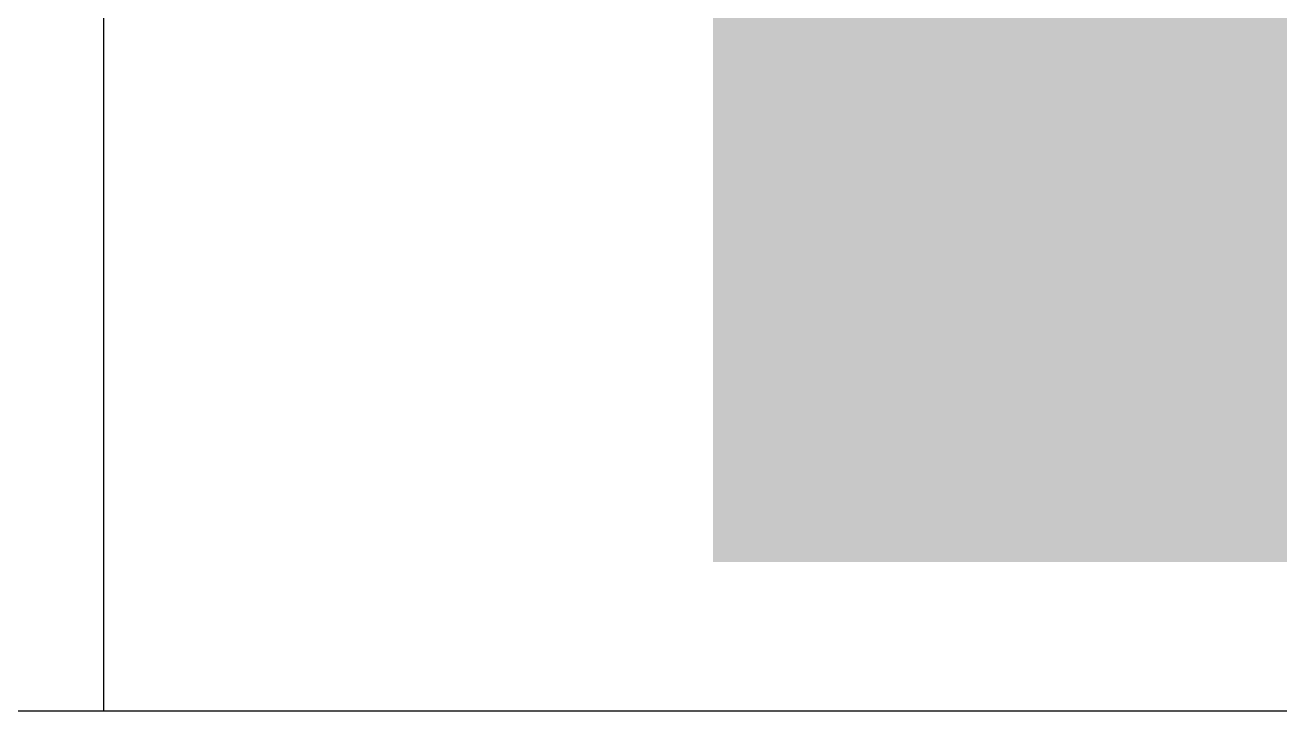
# Model space of a CAD drawing. Extents: x -975 to 24700, y -7650 to 8050.
# Drawn here: x 11468 to 15555, y -7650 to -5417 of the extents above; entities that cross this region are included whole.
import ezdxf

# ---------------------------------------------------------------- set-up
doc = ezdxf.new("R2010")
doc.units = 0
for name, color, linetype in [('boundary', 7, 'CONTINUOUS'), ('qrcode_black', 250, 'CONTINUOUS'), ('qrcode_white', 7, 'CONTINUOUS')]:
    doc.layers.add(name, color=color, linetype=linetype)

msp = doc.modelspace()

# ---------------------------------------------------------------- linework, layer by layer
at = {"layer": 'boundary'}
for p, q in [((11725, -7650), (11725, 8050)), ((-975, -7650), (11725, -7650)), ((11725, -7650), (19574, -7650))]:
    msp.add_line(p, q, dxfattribs=at)
at = {"layer": 'qrcode_black'}
for points in [[(14277, -5366.5), (14371.7, -5366.5), (14277, -5461.1), (14371.7, -5461.1)], [(14371.7, -5366.5), (14466.4, -5366.5), (14371.7, -5461.1), (14466.4, -5461.1)], [(14466.4, -5366.5), (14561, -5366.5), (14466.4, -5461.1), (14561, -5461.1)], [(14655.7, -5366.5), (14750.3, -5366.5), (14655.7, -5461.1), (14750.3, -5461.1)], [(14750.3, -5366.5), (14845, -5366.5), (14750.3, -5461.1), (14845, -5461.1)], [(15034.3, -5366.5), (15128.9, -5366.5), (15034.3, -5461.1), (15128.9, -5461.1)], [(15223.6, -5366.5), (15318.2, -5366.5), (15223.6, -5461.1), (15318.2, -5461.1)], [(15412.9, -5366.5), (15507.5, -5366.5), (15412.9, -5461.1), (15507.5, -5461.1)], [(15507.5, -5366.5), (15602.2, -5366.5), (15507.5, -5461.1), (15602.2, -5461.1)], [(14750.3, -5461.1), (14845, -5461.1), (14750.3, -5555.8), (14845, -5555.8)], [(15223.6, -5461.1), (15318.2, -5461.1), (15223.6, -5555.8), (15318.2, -5555.8)], [(15507.5, -5461.1), (15602.2, -5461.1), (15507.5, -5555.8), (15602.2, -5555.8)], [(14087.7, -5555.8), (14182.4, -5555.8), (14087.7, -5650.5), (14182.4, -5650.5)], [(14182.4, -5555.8), (14277, -5555.8), (14182.4, -5650.5), (14277, -5650.5)], [(14371.7, -5555.8), (14466.4, -5555.8), (14371.7, -5650.5), (14466.4, -5650.5)], [(14561, -5555.8), (14655.7, -5555.8), (14561, -5650.5), (14655.7, -5650.5)], [(14655.7, -5555.8), (14750.3, -5555.8), (14655.7, -5650.5), (14750.3, -5650.5)], [(14750.3, -5555.8), (14845, -5555.8), (14750.3, -5650.5), (14845, -5650.5)], [(15034.3, -5555.8), (15128.9, -5555.8), (15034.3, -5650.5), (15128.9, -5650.5)], [(15318.2, -5555.8), (15412.9, -5555.8), (15318.2, -5650.5), (15412.9, -5650.5)], [(15412.9, -5555.8), (15507.5, -5555.8), (15412.9, -5650.5), (15507.5, -5650.5)], [(15507.5, -5555.8), (15602.2, -5555.8), (15507.5, -5650.5), (15602.2, -5650.5)], [(14087.7, -5650.5), (14182.4, -5650.5), (14087.7, -5745.1), (14182.4, -5745.1)], [(14466.4, -5650.5), (14561, -5650.5), (14466.4, -5745.1), (14561, -5745.1)], [(14561, -5650.5), (14655.7, -5650.5), (14561, -5745.1), (14655.7, -5745.1)], [(14750.3, -5650.5), (14845, -5650.5), (14750.3, -5745.1), (14845, -5745.1)], [(14845, -5650.5), (14939.6, -5650.5), (14845, -5745.1), (14939.6, -5745.1)], [(14939.6, -5650.5), (15034.3, -5650.5), (14939.6, -5745.1), (15034.3, -5745.1)], [(15034.3, -5650.5), (15128.9, -5650.5), (15034.3, -5745.1), (15128.9, -5745.1)], [(15128.9, -5650.5), (15223.6, -5650.5), (15128.9, -5745.1), (15223.6, -5745.1)], [(15318.2, -5650.5), (15412.9, -5650.5), (15318.2, -5745.1), (15412.9, -5745.1)], [(15507.5, -5650.5), (15602.2, -5650.5), (15507.5, -5745.1), (15602.2, -5745.1)], [(14087.7, -5745.1), (14182.4, -5745.1), (14087.7, -5839.8), (14182.4, -5839.8)], [(14277, -5745.1), (14371.7, -5745.1), (14277, -5839.8), (14371.7, -5839.8)], [(14466.4, -5745.1), (14561, -5745.1), (14466.4, -5839.8), (14561, -5839.8)], [(14561, -5745.1), (14655.7, -5745.1), (14561, -5839.8), (14655.7, -5839.8)], [(14655.7, -5745.1), (14750.3, -5745.1), (14655.7, -5839.8), (14750.3, -5839.8)], [(14750.3, -5745.1), (14845, -5745.1), (14750.3, -5839.8), (14845, -5839.8)], [(14939.6, -5745.1), (15034.3, -5745.1), (14939.6, -5839.8), (15034.3, -5839.8)], [(15128.9, -5745.1), (15223.6, -5745.1), (15128.9, -5839.8), (15223.6, -5839.8)], [(15223.6, -5745.1), (15318.2, -5745.1), (15223.6, -5839.8), (15318.2, -5839.8)], [(15507.5, -5745.1), (15602.2, -5745.1), (15507.5, -5839.8), (15602.2, -5839.8)], [(14087.7, -5839.8), (14182.4, -5839.8), (14087.7, -5934.4), (14182.4, -5934.4)], [(14371.7, -5839.8), (14466.4, -5839.8), (14371.7, -5934.4), (14466.4, -5934.4)], [(14466.4, -5839.8), (14561, -5839.8), (14466.4, -5934.4), (14561, -5934.4)], [(14750.3, -5839.8), (14845, -5839.8), (14750.3, -5934.4), (14845, -5934.4)], [(14939.6, -5839.8), (15034.3, -5839.8), (14939.6, -5934.4), (15034.3, -5934.4)], [(15223.6, -5839.8), (15318.2, -5839.8), (15223.6, -5934.4), (15318.2, -5934.4)], [(15412.9, -5839.8), (15507.5, -5839.8), (15412.9, -5934.4), (15507.5, -5934.4)], [(15507.5, -5839.8), (15602.2, -5839.8), (15507.5, -5934.4), (15602.2, -5934.4)], [(14087.7, -5934.4), (14182.4, -5934.4), (14087.7, -6029.1), (14182.4, -6029.1)], [(14655.7, -5934.4), (14750.3, -5934.4), (14655.7, -6029.1), (14750.3, -6029.1)], [(14750.3, -5934.4), (14845, -5934.4), (14750.3, -6029.1), (14845, -6029.1)], [(14939.6, -5934.4), (15034.3, -5934.4), (14939.6, -6029.1), (15034.3, -6029.1)], [(15128.9, -5934.4), (15223.6, -5934.4), (15128.9, -6029.1), (15223.6, -6029.1)], [(15223.6, -5934.4), (15318.2, -5934.4), (15223.6, -6029.1), (15318.2, -6029.1)], [(15318.2, -5934.4), (15412.9, -5934.4), (15318.2, -6029.1), (15412.9, -6029.1)], [(15507.5, -5934.4), (15602.2, -5934.4), (15507.5, -6029.1), (15602.2, -6029.1)], [(14845, -6029.1), (14939.6, -6029.1), (14845, -6123.7), (14939.6, -6123.7)], [(14939.6, -6029.1), (15034.3, -6029.1), (14939.6, -6123.7), (15034.3, -6123.7)], [(15034.3, -6029.1), (15128.9, -6029.1), (15034.3, -6123.7), (15128.9, -6123.7)], [(15318.2, -6029.1), (15412.9, -6029.1), (15318.2, -6123.7), (15412.9, -6123.7)], [(15507.5, -6029.1), (15602.2, -6029.1), (15507.5, -6123.7), (15602.2, -6123.7)], [(14087.7, -6123.7), (14182.4, -6123.7), (14087.7, -6218.4), (14182.4, -6218.4)], [(14182.4, -6123.7), (14277, -6123.7), (14182.4, -6218.4), (14277, -6218.4)], [(14277, -6123.7), (14371.7, -6123.7), (14277, -6218.4), (14371.7, -6218.4)], [(14371.7, -6123.7), (14466.4, -6123.7), (14371.7, -6218.4), (14466.4, -6218.4)], [(14466.4, -6123.7), (14561, -6123.7), (14466.4, -6218.4), (14561, -6218.4)], [(14561, -6123.7), (14655.7, -6123.7), (14561, -6218.4), (14655.7, -6218.4)], [(14655.7, -6123.7), (14750.3, -6123.7), (14655.7, -6218.4), (14750.3, -6218.4)], [(15034.3, -6123.7), (15128.9, -6123.7), (15034.3, -6218.4), (15128.9, -6218.4)], [(15128.9, -6123.7), (15223.6, -6123.7), (15128.9, -6218.4), (15223.6, -6218.4)], [(15223.6, -6123.7), (15318.2, -6123.7), (15223.6, -6218.4), (15318.2, -6218.4)], [(15318.2, -6123.7), (15412.9, -6123.7), (15318.2, -6218.4), (15412.9, -6218.4)], [(15507.5, -6123.7), (15602.2, -6123.7), (15507.5, -6218.4), (15602.2, -6218.4)], [(14087.7, -6218.4), (14182.4, -6218.4), (14087.7, -6313), (14182.4, -6313)], [(14655.7, -6218.4), (14750.3, -6218.4), (14655.7, -6313), (14750.3, -6313)], [(14845, -6218.4), (14939.6, -6218.4), (14845, -6313), (14939.6, -6313)], [(15034.3, -6218.4), (15128.9, -6218.4), (15034.3, -6313), (15128.9, -6313)], [(15128.9, -6218.4), (15223.6, -6218.4), (15128.9, -6313), (15223.6, -6313)], [(15223.6, -6218.4), (15318.2, -6218.4), (15223.6, -6313), (15318.2, -6313)], [(15318.2, -6218.4), (15412.9, -6218.4), (15318.2, -6313), (15412.9, -6313)], [(15412.9, -6218.4), (15507.5, -6218.4), (15412.9, -6313), (15507.5, -6313)], [(14087.7, -6313), (14182.4, -6313), (14087.7, -6407.7), (14182.4, -6407.7)], [(14277, -6313), (14371.7, -6313), (14277, -6407.7), (14371.7, -6407.7)], [(14371.7, -6313), (14466.4, -6313), (14371.7, -6407.7), (14466.4, -6407.7)], [(14466.4, -6313), (14561, -6313), (14466.4, -6407.7), (14561, -6407.7)], [(14655.7, -6313), (14750.3, -6313), (14655.7, -6407.7), (14750.3, -6407.7)], [(14845, -6313), (14939.6, -6313), (14845, -6407.7), (14939.6, -6407.7)], [(15223.6, -6313), (15318.2, -6313), (15223.6, -6407.7), (15318.2, -6407.7)], [(15318.2, -6313), (15412.9, -6313), (15318.2, -6407.7), (15412.9, -6407.7)], [(15507.5, -6313), (15602.2, -6313), (15507.5, -6407.7), (15602.2, -6407.7)], [(14087.7, -6407.7), (14182.4, -6407.7), (14087.7, -6502.3), (14182.4, -6502.3)], [(14277, -6407.7), (14371.7, -6407.7), (14277, -6502.3), (14371.7, -6502.3)], [(14371.7, -6407.7), (14466.4, -6407.7), (14371.7, -6502.3), (14466.4, -6502.3)], [(14466.4, -6407.7), (14561, -6407.7), (14466.4, -6502.3), (14561, -6502.3)], [(14655.7, -6407.7), (14750.3, -6407.7), (14655.7, -6502.3), (14750.3, -6502.3)], [(14845, -6407.7), (14939.6, -6407.7), (14845, -6502.3), (14939.6, -6502.3)], [(14939.6, -6407.7), (15034.3, -6407.7), (14939.6, -6502.3), (15034.3, -6502.3)], [(15034.3, -6407.7), (15128.9, -6407.7), (15034.3, -6502.3), (15128.9, -6502.3)], [(15128.9, -6407.7), (15223.6, -6407.7), (15128.9, -6502.3), (15223.6, -6502.3)], [(15318.2, -6407.7), (15412.9, -6407.7), (15318.2, -6502.3), (15412.9, -6502.3)], [(15412.9, -6407.7), (15507.5, -6407.7), (15412.9, -6502.3), (15507.5, -6502.3)], [(15507.5, -6407.7), (15602.2, -6407.7), (15507.5, -6502.3), (15602.2, -6502.3)], [(14087.7, -6502.3), (14182.4, -6502.3), (14087.7, -6597), (14182.4, -6597)], [(14277, -6502.3), (14371.7, -6502.3), (14277, -6597), (14371.7, -6597)], [(14371.7, -6502.3), (14466.4, -6502.3), (14371.7, -6597), (14466.4, -6597)], [(14466.4, -6502.3), (14561, -6502.3), (14466.4, -6597), (14561, -6597)], [(14655.7, -6502.3), (14750.3, -6502.3), (14655.7, -6597), (14750.3, -6597)], [(14845, -6502.3), (14939.6, -6502.3), (14845, -6597), (14939.6, -6597)], [(15034.3, -6502.3), (15128.9, -6502.3), (15034.3, -6597), (15128.9, -6597)], [(15128.9, -6502.3), (15223.6, -6502.3), (15128.9, -6597), (15223.6, -6597)], [(15318.2, -6502.3), (15412.9, -6502.3), (15318.2, -6597), (15412.9, -6597)], [(14087.7, -6597), (14182.4, -6597), (14087.7, -6691.6), (14182.4, -6691.6)], [(14655.7, -6597), (14750.3, -6597), (14655.7, -6691.6), (14750.3, -6691.6)], [(14939.6, -6597), (15034.3, -6597), (14939.6, -6691.6), (15034.3, -6691.6)], [(15034.3, -6597), (15128.9, -6597), (15034.3, -6691.6), (15128.9, -6691.6)], [(15128.9, -6597), (15223.6, -6597), (15128.9, -6691.6), (15223.6, -6691.6)], [(15223.6, -6597), (15318.2, -6597), (15223.6, -6691.6), (15318.2, -6691.6)], [(15318.2, -6597), (15412.9, -6597), (15318.2, -6691.6), (15412.9, -6691.6)], [(14087.7, -6691.6), (14182.4, -6691.6), (14087.7, -6786.3), (14182.4, -6786.3)], [(14182.4, -6691.6), (14277, -6691.6), (14182.4, -6786.3), (14277, -6786.3)], [(14277, -6691.6), (14371.7, -6691.6), (14277, -6786.3), (14371.7, -6786.3)], [(14371.7, -6691.6), (14466.4, -6691.6), (14371.7, -6786.3), (14466.4, -6786.3)], [(14466.4, -6691.6), (14561, -6691.6), (14466.4, -6786.3), (14561, -6786.3)], [(14561, -6691.6), (14655.7, -6691.6), (14561, -6786.3), (14655.7, -6786.3)], [(14655.7, -6691.6), (14750.3, -6691.6), (14655.7, -6786.3), (14750.3, -6786.3)], [(14845, -6691.6), (14939.6, -6691.6), (14845, -6786.3), (14939.6, -6786.3)], [(14939.6, -6691.6), (15034.3, -6691.6), (14939.6, -6786.3), (15034.3, -6786.3)], [(15034.3, -6691.6), (15128.9, -6691.6), (15034.3, -6786.3), (15128.9, -6786.3)], [(15318.2, -6691.6), (15412.9, -6691.6), (15318.2, -6786.3), (15412.9, -6786.3)], [(15412.9, -6691.6), (15507.5, -6691.6), (15412.9, -6786.3), (15507.5, -6786.3)]]:
    msp.add_solid(points, dxfattribs=at)
at = {"layer": 'qrcode_white'}
for points in [[(13709.1, -5366.5), (13803.8, -5366.5), (13709.1, -5461.1), (13803.8, -5461.1)], [(13803.8, -5366.5), (13898.4, -5366.5), (13803.8, -5461.1), (13898.4, -5461.1)], [(13898.4, -5366.5), (13993.1, -5366.5), (13898.4, -5461.1), (13993.1, -5461.1)], [(13993.1, -5366.5), (14087.7, -5366.5), (13993.1, -5461.1), (14087.7, -5461.1)], [(14087.7, -5366.5), (14182.4, -5366.5), (14087.7, -5461.1), (14182.4, -5461.1)], [(14182.4, -5366.5), (14277, -5366.5), (14182.4, -5461.1), (14277, -5461.1)], [(14561, -5366.5), (14655.7, -5366.5), (14561, -5461.1), (14655.7, -5461.1)], [(14845, -5366.5), (14939.6, -5366.5), (14845, -5461.1), (14939.6, -5461.1)], [(14939.6, -5366.5), (15034.3, -5366.5), (14939.6, -5461.1), (15034.3, -5461.1)], [(15128.9, -5366.5), (15223.6, -5366.5), (15128.9, -5461.1), (15223.6, -5461.1)], [(15318.2, -5366.5), (15412.9, -5366.5), (15318.2, -5461.1), (15412.9, -5461.1)], [(13709.1, -5461.1), (13803.8, -5461.1), (13709.1, -5555.8), (13803.8, -5555.8)], [(13803.8, -5461.1), (13898.4, -5461.1), (13803.8, -5555.8), (13898.4, -5555.8)], [(13898.4, -5461.1), (13993.1, -5461.1), (13898.4, -5555.8), (13993.1, -5555.8)], [(13993.1, -5461.1), (14087.7, -5461.1), (13993.1, -5555.8), (14087.7, -5555.8)], [(14087.7, -5461.1), (14182.4, -5461.1), (14087.7, -5555.8), (14182.4, -5555.8)], [(14182.4, -5461.1), (14277, -5461.1), (14182.4, -5555.8), (14277, -5555.8)], [(14277, -5461.1), (14371.7, -5461.1), (14277, -5555.8), (14371.7, -5555.8)], [(14371.7, -5461.1), (14466.4, -5461.1), (14371.7, -5555.8), (14466.4, -5555.8)], [(14466.4, -5461.1), (14561, -5461.1), (14466.4, -5555.8), (14561, -5555.8)], [(14561, -5461.1), (14655.7, -5461.1), (14561, -5555.8), (14655.7, -5555.8)], [(14655.7, -5461.1), (14750.3, -5461.1), (14655.7, -5555.8), (14750.3, -5555.8)], [(14845, -5461.1), (14939.6, -5461.1), (14845, -5555.8), (14939.6, -5555.8)], [(14939.6, -5461.1), (15034.3, -5461.1), (14939.6, -5555.8), (15034.3, -5555.8)], [(15034.3, -5461.1), (15128.9, -5461.1), (15034.3, -5555.8), (15128.9, -5555.8)], [(15128.9, -5461.1), (15223.6, -5461.1), (15128.9, -5555.8), (15223.6, -5555.8)], [(15318.2, -5461.1), (15412.9, -5461.1), (15318.2, -5555.8), (15412.9, -5555.8)], [(15412.9, -5461.1), (15507.5, -5461.1), (15412.9, -5555.8), (15507.5, -5555.8)], [(13709.1, -5555.8), (13803.8, -5555.8), (13709.1, -5650.5), (13803.8, -5650.5)], [(13803.8, -5555.8), (13898.4, -5555.8), (13803.8, -5650.5), (13898.4, -5650.5)], [(13898.4, -5555.8), (13993.1, -5555.8), (13898.4, -5650.5), (13993.1, -5650.5)], [(13993.1, -5555.8), (14087.7, -5555.8), (13993.1, -5650.5), (14087.7, -5650.5)], [(14277, -5555.8), (14371.7, -5555.8), (14277, -5650.5), (14371.7, -5650.5)], [(14466.4, -5555.8), (14561, -5555.8), (14466.4, -5650.5), (14561, -5650.5)], [(14845, -5555.8), (14939.6, -5555.8), (14845, -5650.5), (14939.6, -5650.5)], [(14939.6, -5555.8), (15034.3, -5555.8), (14939.6, -5650.5), (15034.3, -5650.5)], [(15128.9, -5555.8), (15223.6, -5555.8), (15128.9, -5650.5), (15223.6, -5650.5)], [(15223.6, -5555.8), (15318.2, -5555.8), (15223.6, -5650.5), (15318.2, -5650.5)], [(13709.1, -5650.5), (13803.8, -5650.5), (13709.1, -5745.1), (13803.8, -5745.1)], [(13803.8, -5650.5), (13898.4, -5650.5), (13803.8, -5745.1), (13898.4, -5745.1)], [(13898.4, -5650.5), (13993.1, -5650.5), (13898.4, -5745.1), (13993.1, -5745.1)], [(13993.1, -5650.5), (14087.7, -5650.5), (13993.1, -5745.1), (14087.7, -5745.1)], [(14182.4, -5650.5), (14277, -5650.5), (14182.4, -5745.1), (14277, -5745.1)], [(14277, -5650.5), (14371.7, -5650.5), (14277, -5745.1), (14371.7, -5745.1)], [(14371.7, -5650.5), (14466.4, -5650.5), (14371.7, -5745.1), (14466.4, -5745.1)], [(14655.7, -5650.5), (14750.3, -5650.5), (14655.7, -5745.1), (14750.3, -5745.1)], [(15223.6, -5650.5), (15318.2, -5650.5), (15223.6, -5745.1), (15318.2, -5745.1)], [(15412.9, -5650.5), (15507.5, -5650.5), (15412.9, -5745.1), (15507.5, -5745.1)], [(13709.1, -5745.1), (13803.8, -5745.1), (13709.1, -5839.8), (13803.8, -5839.8)], [(13803.8, -5745.1), (13898.4, -5745.1), (13803.8, -5839.8), (13898.4, -5839.8)], [(13898.4, -5745.1), (13993.1, -5745.1), (13898.4, -5839.8), (13993.1, -5839.8)], [(13993.1, -5745.1), (14087.7, -5745.1), (13993.1, -5839.8), (14087.7, -5839.8)], [(14182.4, -5745.1), (14277, -5745.1), (14182.4, -5839.8), (14277, -5839.8)], [(14371.7, -5745.1), (14466.4, -5745.1), (14371.7, -5839.8), (14466.4, -5839.8)], [(14845, -5745.1), (14939.6, -5745.1), (14845, -5839.8), (14939.6, -5839.8)], [(15034.3, -5745.1), (15128.9, -5745.1), (15034.3, -5839.8), (15128.9, -5839.8)], [(15318.2, -5745.1), (15412.9, -5745.1), (15318.2, -5839.8), (15412.9, -5839.8)], [(15412.9, -5745.1), (15507.5, -5745.1), (15412.9, -5839.8), (15507.5, -5839.8)], [(13709.1, -5839.8), (13803.8, -5839.8), (13709.1, -5934.4), (13803.8, -5934.4)], [(13803.8, -5839.8), (13898.4, -5839.8), (13803.8, -5934.4), (13898.4, -5934.4)], [(13898.4, -5839.8), (13993.1, -5839.8), (13898.4, -5934.4), (13993.1, -5934.4)], [(13993.1, -5839.8), (14087.7, -5839.8), (13993.1, -5934.4), (14087.7, -5934.4)], [(14182.4, -5839.8), (14277, -5839.8), (14182.4, -5934.4), (14277, -5934.4)], [(14277, -5839.8), (14371.7, -5839.8), (14277, -5934.4), (14371.7, -5934.4)], [(14561, -5839.8), (14655.7, -5839.8), (14561, -5934.4), (14655.7, -5934.4)], [(14655.7, -5839.8), (14750.3, -5839.8), (14655.7, -5934.4), (14750.3, -5934.4)], [(14845, -5839.8), (14939.6, -5839.8), (14845, -5934.4), (14939.6, -5934.4)], [(15034.3, -5839.8), (15128.9, -5839.8), (15034.3, -5934.4), (15128.9, -5934.4)], [(15128.9, -5839.8), (15223.6, -5839.8), (15128.9, -5934.4), (15223.6, -5934.4)], [(15318.2, -5839.8), (15412.9, -5839.8), (15318.2, -5934.4), (15412.9, -5934.4)], [(13709.1, -5934.4), (13803.8, -5934.4), (13709.1, -6029.1), (13803.8, -6029.1)], [(13803.8, -5934.4), (13898.4, -5934.4), (13803.8, -6029.1), (13898.4, -6029.1)], [(13898.4, -5934.4), (13993.1, -5934.4), (13898.4, -6029.1), (13993.1, -6029.1)], [(13993.1, -5934.4), (14087.7, -5934.4), (13993.1, -6029.1), (14087.7, -6029.1)], [(14182.4, -5934.4), (14277, -5934.4), (14182.4, -6029.1), (14277, -6029.1)], [(14277, -5934.4), (14371.7, -5934.4), (14277, -6029.1), (14371.7, -6029.1)], [(14371.7, -5934.4), (14466.4, -5934.4), (14371.7, -6029.1), (14466.4, -6029.1)], [(14466.4, -5934.4), (14561, -5934.4), (14466.4, -6029.1), (14561, -6029.1)], [(14561, -5934.4), (14655.7, -5934.4), (14561, -6029.1), (14655.7, -6029.1)], [(14845, -5934.4), (14939.6, -5934.4), (14845, -6029.1), (14939.6, -6029.1)], [(15034.3, -5934.4), (15128.9, -5934.4), (15034.3, -6029.1), (15128.9, -6029.1)], [(15412.9, -5934.4), (15507.5, -5934.4), (15412.9, -6029.1), (15507.5, -6029.1)], [(13709.1, -6029.1), (13803.8, -6029.1), (13709.1, -6123.7), (13803.8, -6123.7)], [(13803.8, -6029.1), (13898.4, -6029.1), (13803.8, -6123.7), (13898.4, -6123.7)], [(13898.4, -6029.1), (13993.1, -6029.1), (13898.4, -6123.7), (13993.1, -6123.7)], [(13993.1, -6029.1), (14087.7, -6029.1), (13993.1, -6123.7), (14087.7, -6123.7)], [(14087.7, -6029.1), (14182.4, -6029.1), (14087.7, -6123.7), (14182.4, -6123.7)], [(14182.4, -6029.1), (14277, -6029.1), (14182.4, -6123.7), (14277, -6123.7)], [(14277, -6029.1), (14371.7, -6029.1), (14277, -6123.7), (14371.7, -6123.7)], [(14371.7, -6029.1), (14466.4, -6029.1), (14371.7, -6123.7), (14466.4, -6123.7)], [(14466.4, -6029.1), (14561, -6029.1), (14466.4, -6123.7), (14561, -6123.7)], [(14561, -6029.1), (14655.7, -6029.1), (14561, -6123.7), (14655.7, -6123.7)], [(14655.7, -6029.1), (14750.3, -6029.1), (14655.7, -6123.7), (14750.3, -6123.7)], [(14750.3, -6029.1), (14845, -6029.1), (14750.3, -6123.7), (14845, -6123.7)], [(15128.9, -6029.1), (15223.6, -6029.1), (15128.9, -6123.7), (15223.6, -6123.7)], [(15223.6, -6029.1), (15318.2, -6029.1), (15223.6, -6123.7), (15318.2, -6123.7)], [(15412.9, -6029.1), (15507.5, -6029.1), (15412.9, -6123.7), (15507.5, -6123.7)], [(13709.1, -6123.7), (13803.8, -6123.7), (13709.1, -6218.4), (13803.8, -6218.4)], [(13803.8, -6123.7), (13898.4, -6123.7), (13803.8, -6218.4), (13898.4, -6218.4)], [(13898.4, -6123.7), (13993.1, -6123.7), (13898.4, -6218.4), (13993.1, -6218.4)], [(13993.1, -6123.7), (14087.7, -6123.7), (13993.1, -6218.4), (14087.7, -6218.4)], [(14750.3, -6123.7), (14845, -6123.7), (14750.3, -6218.4), (14845, -6218.4)], [(14845, -6123.7), (14939.6, -6123.7), (14845, -6218.4), (14939.6, -6218.4)], [(14939.6, -6123.7), (15034.3, -6123.7), (14939.6, -6218.4), (15034.3, -6218.4)], [(15412.9, -6123.7), (15507.5, -6123.7), (15412.9, -6218.4), (15507.5, -6218.4)], [(13709.1, -6218.4), (13803.8, -6218.4), (13709.1, -6313), (13803.8, -6313)], [(13803.8, -6218.4), (13898.4, -6218.4), (13803.8, -6313), (13898.4, -6313)], [(13898.4, -6218.4), (13993.1, -6218.4), (13898.4, -6313), (13993.1, -6313)], [(13993.1, -6218.4), (14087.7, -6218.4), (13993.1, -6313), (14087.7, -6313)], [(14182.4, -6218.4), (14277, -6218.4), (14182.4, -6313), (14277, -6313)], [(14277, -6218.4), (14371.7, -6218.4), (14277, -6313), (14371.7, -6313)], [(14371.7, -6218.4), (14466.4, -6218.4), (14371.7, -6313), (14466.4, -6313)], [(14466.4, -6218.4), (14561, -6218.4), (14466.4, -6313), (14561, -6313)], [(14561, -6218.4), (14655.7, -6218.4), (14561, -6313), (14655.7, -6313)], [(14750.3, -6218.4), (14845, -6218.4), (14750.3, -6313), (14845, -6313)], [(14939.6, -6218.4), (15034.3, -6218.4), (14939.6, -6313), (15034.3, -6313)], [(15507.5, -6218.4), (15602.2, -6218.4), (15507.5, -6313), (15602.2, -6313)], [(13709.1, -6313), (13803.8, -6313), (13709.1, -6407.7), (13803.8, -6407.7)], [(13803.8, -6313), (13898.4, -6313), (13803.8, -6407.7), (13898.4, -6407.7)], [(13898.4, -6313), (13993.1, -6313), (13898.4, -6407.7), (13993.1, -6407.7)], [(13993.1, -6313), (14087.7, -6313), (13993.1, -6407.7), (14087.7, -6407.7)], [(14182.4, -6313), (14277, -6313), (14182.4, -6407.7), (14277, -6407.7)], [(14561, -6313), (14655.7, -6313), (14561, -6407.7), (14655.7, -6407.7)], [(14750.3, -6313), (14845, -6313), (14750.3, -6407.7), (14845, -6407.7)], [(14939.6, -6313), (15034.3, -6313), (14939.6, -6407.7), (15034.3, -6407.7)], [(15034.3, -6313), (15128.9, -6313), (15034.3, -6407.7), (15128.9, -6407.7)], [(15128.9, -6313), (15223.6, -6313), (15128.9, -6407.7), (15223.6, -6407.7)], [(15412.9, -6313), (15507.5, -6313), (15412.9, -6407.7), (15507.5, -6407.7)], [(13709.1, -6407.7), (13803.8, -6407.7), (13709.1, -6502.3), (13803.8, -6502.3)], [(13803.8, -6407.7), (13898.4, -6407.7), (13803.8, -6502.3), (13898.4, -6502.3)], [(13898.4, -6407.7), (13993.1, -6407.7), (13898.4, -6502.3), (13993.1, -6502.3)], [(13993.1, -6407.7), (14087.7, -6407.7), (13993.1, -6502.3), (14087.7, -6502.3)], [(14182.4, -6407.7), (14277, -6407.7), (14182.4, -6502.3), (14277, -6502.3)], [(14561, -6407.7), (14655.7, -6407.7), (14561, -6502.3), (14655.7, -6502.3)], [(14750.3, -6407.7), (14845, -6407.7), (14750.3, -6502.3), (14845, -6502.3)], [(15223.6, -6407.7), (15318.2, -6407.7), (15223.6, -6502.3), (15318.2, -6502.3)], [(13709.1, -6502.3), (13803.8, -6502.3), (13709.1, -6597), (13803.8, -6597)], [(13803.8, -6502.3), (13898.4, -6502.3), (13803.8, -6597), (13898.4, -6597)], [(13898.4, -6502.3), (13993.1, -6502.3), (13898.4, -6597), (13993.1, -6597)], [(13993.1, -6502.3), (14087.7, -6502.3), (13993.1, -6597), (14087.7, -6597)], [(14182.4, -6502.3), (14277, -6502.3), (14182.4, -6597), (14277, -6597)], [(14561, -6502.3), (14655.7, -6502.3), (14561, -6597), (14655.7, -6597)], [(14750.3, -6502.3), (14845, -6502.3), (14750.3, -6597), (14845, -6597)], [(14939.6, -6502.3), (15034.3, -6502.3), (14939.6, -6597), (15034.3, -6597)], [(15223.6, -6502.3), (15318.2, -6502.3), (15223.6, -6597), (15318.2, -6597)], [(15412.9, -6502.3), (15507.5, -6502.3), (15412.9, -6597), (15507.5, -6597)], [(15507.5, -6502.3), (15602.2, -6502.3), (15507.5, -6597), (15602.2, -6597)], [(13709.1, -6597), (13803.8, -6597), (13709.1, -6691.6), (13803.8, -6691.6)], [(13803.8, -6597), (13898.4, -6597), (13803.8, -6691.6), (13898.4, -6691.6)], [(13898.4, -6597), (13993.1, -6597), (13898.4, -6691.6), (13993.1, -6691.6)], [(13993.1, -6597), (14087.7, -6597), (13993.1, -6691.6), (14087.7, -6691.6)], [(14182.4, -6597), (14277, -6597), (14182.4, -6691.6), (14277, -6691.6)], [(14277, -6597), (14371.7, -6597), (14277, -6691.6), (14371.7, -6691.6)], [(14371.7, -6597), (14466.4, -6597), (14371.7, -6691.6), (14466.4, -6691.6)], [(14466.4, -6597), (14561, -6597), (14466.4, -6691.6), (14561, -6691.6)], [(14561, -6597), (14655.7, -6597), (14561, -6691.6), (14655.7, -6691.6)], [(14750.3, -6597), (14845, -6597), (14750.3, -6691.6), (14845, -6691.6)], [(14845, -6597), (14939.6, -6597), (14845, -6691.6), (14939.6, -6691.6)], [(15412.9, -6597), (15507.5, -6597), (15412.9, -6691.6), (15507.5, -6691.6)], [(15507.5, -6597), (15602.2, -6597), (15507.5, -6691.6), (15602.2, -6691.6)], [(13709.1, -6691.6), (13803.8, -6691.6), (13709.1, -6786.3), (13803.8, -6786.3)], [(13803.8, -6691.6), (13898.4, -6691.6), (13803.8, -6786.3), (13898.4, -6786.3)], [(13898.4, -6691.6), (13993.1, -6691.6), (13898.4, -6786.3), (13993.1, -6786.3)], [(13993.1, -6691.6), (14087.7, -6691.6), (13993.1, -6786.3), (14087.7, -6786.3)], [(14750.3, -6691.6), (14845, -6691.6), (14750.3, -6786.3), (14845, -6786.3)], [(15128.9, -6691.6), (15223.6, -6691.6), (15128.9, -6786.3), (15223.6, -6786.3)], [(15223.6, -6691.6), (15318.2, -6691.6), (15223.6, -6786.3), (15318.2, -6786.3)], [(15507.5, -6691.6), (15602.2, -6691.6), (15507.5, -6786.3), (15602.2, -6786.3)], [(13709.1, -6786.3), (13803.8, -6786.3), (13709.1, -6880.9), (13803.8, -6880.9)], [(13803.8, -6786.3), (13898.4, -6786.3), (13803.8, -6880.9), (13898.4, -6880.9)], [(13898.4, -6786.3), (13993.1, -6786.3), (13898.4, -6880.9), (13993.1, -6880.9)], [(13993.1, -6786.3), (14087.7, -6786.3), (13993.1, -6880.9), (14087.7, -6880.9)], [(14087.7, -6786.3), (14182.4, -6786.3), (14087.7, -6880.9), (14182.4, -6880.9)], [(14182.4, -6786.3), (14277, -6786.3), (14182.4, -6880.9), (14277, -6880.9)], [(14277, -6786.3), (14371.7, -6786.3), (14277, -6880.9), (14371.7, -6880.9)], [(14371.7, -6786.3), (14466.4, -6786.3), (14371.7, -6880.9), (14466.4, -6880.9)], [(14466.4, -6786.3), (14561, -6786.3), (14466.4, -6880.9), (14561, -6880.9)], [(14561, -6786.3), (14655.7, -6786.3), (14561, -6880.9), (14655.7, -6880.9)], [(14655.7, -6786.3), (14750.3, -6786.3), (14655.7, -6880.9), (14750.3, -6880.9)], [(14750.3, -6786.3), (14845, -6786.3), (14750.3, -6880.9), (14845, -6880.9)], [(14845, -6786.3), (14939.6, -6786.3), (14845, -6880.9), (14939.6, -6880.9)], [(14939.6, -6786.3), (15034.3, -6786.3), (14939.6, -6880.9), (15034.3, -6880.9)], [(15034.3, -6786.3), (15128.9, -6786.3), (15034.3, -6880.9), (15128.9, -6880.9)], [(15128.9, -6786.3), (15223.6, -6786.3), (15128.9, -6880.9), (15223.6, -6880.9)], [(15223.6, -6786.3), (15318.2, -6786.3), (15223.6, -6880.9), (15318.2, -6880.9)], [(15318.2, -6786.3), (15412.9, -6786.3), (15318.2, -6880.9), (15412.9, -6880.9)], [(15412.9, -6786.3), (15507.5, -6786.3), (15412.9, -6880.9), (15507.5, -6880.9)], [(15507.5, -6786.3), (15602.2, -6786.3), (15507.5, -6880.9), (15602.2, -6880.9)], [(13709.1, -6880.9), (13803.8, -6880.9), (13709.1, -6975.6), (13803.8, -6975.6)], [(13803.8, -6880.9), (13898.4, -6880.9), (13803.8, -6975.6), (13898.4, -6975.6)], [(13898.4, -6880.9), (13993.1, -6880.9), (13898.4, -6975.6), (13993.1, -6975.6)], [(13993.1, -6880.9), (14087.7, -6880.9), (13993.1, -6975.6), (14087.7, -6975.6)], [(14087.7, -6880.9), (14182.4, -6880.9), (14087.7, -6975.6), (14182.4, -6975.6)], [(14182.4, -6880.9), (14277, -6880.9), (14182.4, -6975.6), (14277, -6975.6)], [(14277, -6880.9), (14371.7, -6880.9), (14277, -6975.6), (14371.7, -6975.6)], [(14371.7, -6880.9), (14466.4, -6880.9), (14371.7, -6975.6), (14466.4, -6975.6)], [(14466.4, -6880.9), (14561, -6880.9), (14466.4, -6975.6), (14561, -6975.6)], [(14561, -6880.9), (14655.7, -6880.9), (14561, -6975.6), (14655.7, -6975.6)], [(14655.7, -6880.9), (14750.3, -6880.9), (14655.7, -6975.6), (14750.3, -6975.6)], [(14750.3, -6880.9), (14845, -6880.9), (14750.3, -6975.6), (14845, -6975.6)], [(14845, -6880.9), (14939.6, -6880.9), (14845, -6975.6), (14939.6, -6975.6)], [(14939.6, -6880.9), (15034.3, -6880.9), (14939.6, -6975.6), (15034.3, -6975.6)], [(15034.3, -6880.9), (15128.9, -6880.9), (15034.3, -6975.6), (15128.9, -6975.6)], [(15128.9, -6880.9), (15223.6, -6880.9), (15128.9, -6975.6), (15223.6, -6975.6)], [(15223.6, -6880.9), (15318.2, -6880.9), (15223.6, -6975.6), (15318.2, -6975.6)], [(15318.2, -6880.9), (15412.9, -6880.9), (15318.2, -6975.6), (15412.9, -6975.6)], [(15412.9, -6880.9), (15507.5, -6880.9), (15412.9, -6975.6), (15507.5, -6975.6)], [(15507.5, -6880.9), (15602.2, -6880.9), (15507.5, -6975.6), (15602.2, -6975.6)], [(13709.1, -6975.6), (13803.8, -6975.6), (13709.1, -7070.2), (13803.8, -7070.2)], [(13803.8, -6975.6), (13898.4, -6975.6), (13803.8, -7070.2), (13898.4, -7070.2)], [(13898.4, -6975.6), (13993.1, -6975.6), (13898.4, -7070.2), (13993.1, -7070.2)], [(13993.1, -6975.6), (14087.7, -6975.6), (13993.1, -7070.2), (14087.7, -7070.2)], [(14087.7, -6975.6), (14182.4, -6975.6), (14087.7, -7070.2), (14182.4, -7070.2)], [(14182.4, -6975.6), (14277, -6975.6), (14182.4, -7070.2), (14277, -7070.2)], [(14277, -6975.6), (14371.7, -6975.6), (14277, -7070.2), (14371.7, -7070.2)], [(14371.7, -6975.6), (14466.4, -6975.6), (14371.7, -7070.2), (14466.4, -7070.2)], [(14466.4, -6975.6), (14561, -6975.6), (14466.4, -7070.2), (14561, -7070.2)], [(14561, -6975.6), (14655.7, -6975.6), (14561, -7070.2), (14655.7, -7070.2)], [(14655.7, -6975.6), (14750.3, -6975.6), (14655.7, -7070.2), (14750.3, -7070.2)], [(14750.3, -6975.6), (14845, -6975.6), (14750.3, -7070.2), (14845, -7070.2)], [(14845, -6975.6), (14939.6, -6975.6), (14845, -7070.2), (14939.6, -7070.2)], [(14939.6, -6975.6), (15034.3, -6975.6), (14939.6, -7070.2), (15034.3, -7070.2)], [(15034.3, -6975.6), (15128.9, -6975.6), (15034.3, -7070.2), (15128.9, -7070.2)], [(15128.9, -6975.6), (15223.6, -6975.6), (15128.9, -7070.2), (15223.6, -7070.2)], [(15223.6, -6975.6), (15318.2, -6975.6), (15223.6, -7070.2), (15318.2, -7070.2)], [(15318.2, -6975.6), (15412.9, -6975.6), (15318.2, -7070.2), (15412.9, -7070.2)], [(15412.9, -6975.6), (15507.5, -6975.6), (15412.9, -7070.2), (15507.5, -7070.2)], [(15507.5, -6975.6), (15602.2, -6975.6), (15507.5, -7070.2), (15602.2, -7070.2)], [(13709.1, -7070.2), (13803.8, -7070.2), (13709.1, -7164.9), (13803.8, -7164.9)], [(13803.8, -7070.2), (13898.4, -7070.2), (13803.8, -7164.9), (13898.4, -7164.9)], [(13898.4, -7070.2), (13993.1, -7070.2), (13898.4, -7164.9), (13993.1, -7164.9)], [(13993.1, -7070.2), (14087.7, -7070.2), (13993.1, -7164.9), (14087.7, -7164.9)], [(14087.7, -7070.2), (14182.4, -7070.2), (14087.7, -7164.9), (14182.4, -7164.9)], [(14182.4, -7070.2), (14277, -7070.2), (14182.4, -7164.9), (14277, -7164.9)], [(14277, -7070.2), (14371.7, -7070.2), (14277, -7164.9), (14371.7, -7164.9)], [(14371.7, -7070.2), (14466.4, -7070.2), (14371.7, -7164.9), (14466.4, -7164.9)], [(14466.4, -7070.2), (14561, -7070.2), (14466.4, -7164.9), (14561, -7164.9)], [(14561, -7070.2), (14655.7, -7070.2), (14561, -7164.9), (14655.7, -7164.9)], [(14655.7, -7070.2), (14750.3, -7070.2), (14655.7, -7164.9), (14750.3, -7164.9)], [(14750.3, -7070.2), (14845, -7070.2), (14750.3, -7164.9), (14845, -7164.9)], [(14845, -7070.2), (14939.6, -7070.2), (14845, -7164.9), (14939.6, -7164.9)], [(14939.6, -7070.2), (15034.3, -7070.2), (14939.6, -7164.9), (15034.3, -7164.9)], [(15034.3, -7070.2), (15128.9, -7070.2), (15034.3, -7164.9), (15128.9, -7164.9)], [(15128.9, -7070.2), (15223.6, -7070.2), (15128.9, -7164.9), (15223.6, -7164.9)], [(15223.6, -7070.2), (15318.2, -7070.2), (15223.6, -7164.9), (15318.2, -7164.9)], [(15318.2, -7070.2), (15412.9, -7070.2), (15318.2, -7164.9), (15412.9, -7164.9)], [(15412.9, -7070.2), (15507.5, -7070.2), (15412.9, -7164.9), (15507.5, -7164.9)], [(15507.5, -7070.2), (15602.2, -7070.2), (15507.5, -7164.9), (15602.2, -7164.9)]]:
    msp.add_solid(points, dxfattribs=at)

doc.saveas('drawing.dxf')
